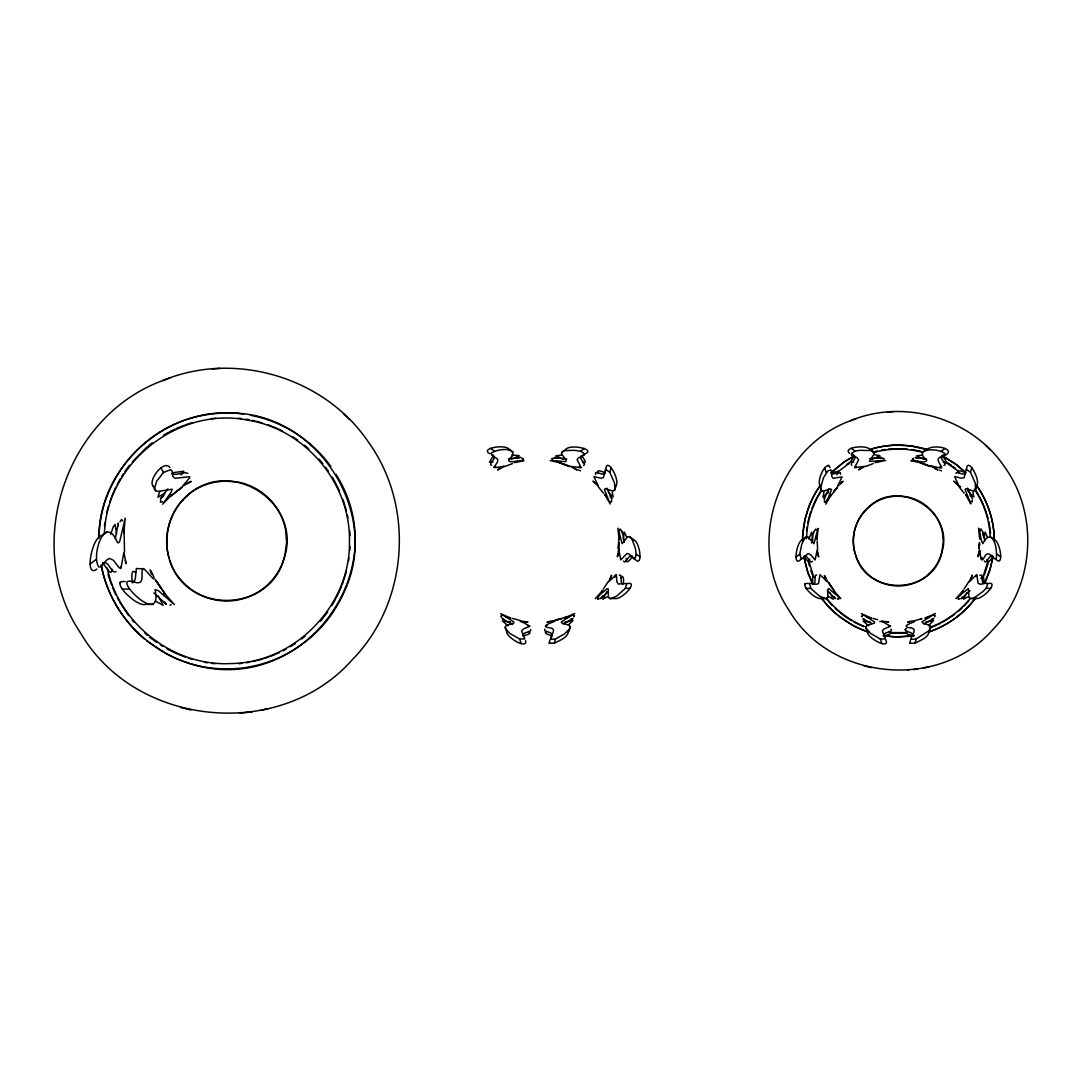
<?xml version="1.0" encoding="UTF-8"?>
<svg xmlns="http://www.w3.org/2000/svg" width="1082" height="1082" viewBox="0 0 1082 1082"><rect width="100%" height="100%" fill="white"/><g stroke="black" fill="none" stroke-linecap="round" stroke-linejoin="round"><path stroke-width="1.5" d="M982.889 531.654L984.836 540.73M124.051 531.073L124.525 551.55M619.445 531.884L619.039 539.269L617.903 528.178L622.123 543.624L627.722 536.834L629.67 536.658L631.969 538.931L635.364 548.425L636.216 554.079L635.567 557.176L633.782 558.961L629.345 554.2L627.168 553.429L620.743 559.84L618.836 549.602L618.174 551.468M98.962 537.997C98.354 464.354 171.186 402.49 243.666 414.163M605.798 469.642C606.475 454.656 622.191 483.194 614.955 486.318M802.533 541C802.533 521.402 808.7 501.872 819.98 485.845M966.497 469.642C967.308 454.886 981.915 482.153 976.234 486.102M806.55 538.701C806.969 521.565 812.284 504.577 821.793 490.308M623.421 582.346C623.827 580.412 623.624 573.825 620.838 577.693M818.019 529.301L818.087 528.354L813.934 543.746L808.146 536.902L806.428 536.767L804.683 538.173L801.64 544.571L799.76 554.227L801.519 559.042L808.092 553.578L810.661 554.741L815.111 560.003L817.208 549.751L818.614 556.892L817.356 552.239M984.106 582.346L983.511 576.408L980.792 578.6M809.742 559.083L808.836 562.451L803.845 556.405M984.079 537.781L985.093 532.033L987.514 537.416M118.317 525.798L118.344 523.12L115.274 538.62M813.705 533.074L813.718 531.397L811.446 543.015M349.743 550.63L350.027 546.464M623.273 539.147L624.26 532.046L626.83 537.416M618.431 549.047L618.755 537.808M979.115 549.047L979.481 542.501L979.156 548.358L979.494 544.232M123.862 532.79L125.214 518.156L119.818 541L118.682 542.772L117.424 542.609C105.238 512.205 90.618 556.121 98.935 567.117L101.005 566.63L106.55 560.151L109.377 558.42L113.461 560.287L119.02 567.658L120.927 568.55L123.889 552.334L126.134 563.695L125.228 560.774M104.413 533.291C106.82 462.974 178.408 406.183 247.467 420.114C305.016 428.878 350.784 483.221 349.445 541.473C350.69 605.23 294.98 662.725 231.237 663.55C173.999 666.701 118.709 624.152 107.253 567.969M145.962 604.081C138.604 608.963 107.97 579.438 125.201 581.575M822.563 597.791C817.181 602.999 795.743 580.655 809.214 583.698M111.919 569.037L111.243 572.148L109.647 572.175L102.641 562.91M619.499 530.802L620.189 528.949L621.393 530.816M980.197 530.802L980.887 528.949L982.091 530.816M96.866 569.037C83.787 579.289 92.241 535.495 101.694 536.212M801.464 558.664C792.119 570.119 796.338 539.472 803.263 539.62M552.172 636.175C553.862 631.104 543.002 632.754 544.746 629.142M912.856 636.175C914.06 631.198 905.296 632.835 905.025 629.453M104.427 526.068L104.832 522.836M806.604 530.613L806.996 527.394M817.884 530.423L816.964 539.404L816.585 534.089M348.539 560.814L348.945 557.852M830.651 495.286L831.409 494.555L825.728 504.171L831.571 489.524L830.489 488.969L822.496 491.323L821.008 489.794L820.751 487.225L823.578 477.554L828.082 470.724L831.057 469.953L831.855 476.405L833.154 478.312L842.121 476.905L838.604 483.925A34.543 2.137 -52.3 0 0 837.671 485.953L839.28 485.196M979.737 539.269C979.264 535.604 979.007 531.857 978.588 528.178C980.698 532.858 980.089 539.107 982.808 543.624C988.65 531.83 994.507 537.619 996.049 548.425C998.51 571.756 991.22 547.587 985.134 555.661C978.777 569.227 981.374 545.193 978.858 551.468M617.903 552.97L617.376 556.743L618.309 553.402M978.588 552.97L978.074 556.743L978.723 554.552M981.699 557.487L981.455 559.218L981.956 557.879M926.206 450.531C931.047 442.511 961.884 449.463 941.583 456.78C933.874 458.308 941.326 464.503 941.692 467.897C939.879 468.601 929.059 464.421 933.144 467.627M976.519 575.299L976.234 576.246M632.28 539.58C640.449 538.89 643.79 571.823 633.741 557.568M993.749 539.472C1000.228 540.188 1004.596 569.037 995.481 558.839M824.525 500.006L824.403 502.224L825.661 501.575M560.192 462.541L561.125 463.028L550.224 460.594L565.954 461.635L566.143 460.432L561.436 453.547L562.424 451.667L564.804 450.626L574.88 450.328L580.52 451.262L583.252 452.844L584.402 455.089L578.518 457.835L577.112 459.674L581.21 467.762L570.89 466.41L572.459 467.627M945.154 454.061C940.055 447.678 911.463 447.583 926.828 460.432C924.501 464.327 915.345 459.39 910.909 460.689C913.316 460.986 922.324 463.637 920.89 462.541M120.088 582.048L119.967 583.347M804.778 583.698L804.71 584.564M992.87 557.108L989.922 569.727L986.392 579.113A98.624 98.624 0 0 1 984.444 583.279M506.849 631.225C505.091 637 528.246 650.228 525.527 640.49M867.534 631.225C865.424 637.244 890.811 650.701 885.779 639.841M807.808 522.863L808.443 519.82M992.83 558.001L989.895 569.849L985.08 582.143M988.082 561.003L982.618 577.829M170.821 495.286L172.052 494.555L162.638 504.171L171.199 492.148L172.173 489.213L158.04 491.417L155.835 490.849L154.469 488.915L156.565 481.395L163.463 472.469L170.699 469.642L172.079 470.995L172.795 476.405L174.959 478.312L189.485 476.729L189.742 477.811L182.398 486.305L191.311 481.382L186.794 483.546M522.998 635.526C523.052 631.374 531.533 632.916 530.775 629.535M979.007 553.402L979.724 550.467M106.753 512.746L108.443 506.322M808.863 518.21L810.675 511.962M619.026 550.467L619.418 549.02M812.42 561.274C810.026 565.075 808.011 554.728 804.169 556.31M345.199 575.57L346.429 571.012M988.096 563.492L984.404 574.975M110.702 534.359L113.245 526.799L115.057 524.378L116.545 533.494M808.741 539.066L811.649 532.182L812.839 540.811M160.663 500.006L160.461 502.224L162.53 501.575M606.231 496.151L604.581 494.325L610.248 503.969L604.419 489.564L605.176 488.658L613.183 491.16L615.009 489.497L614.495 482.937L609.775 472.225L611.181 467.654M965.631 494.609L970.865 503.928L965.103 489.564L965.861 488.658L973.868 491.16L975.693 489.497L975.18 482.937L970.473 472.225L971.879 467.654M343.941 579.546L344.779 576.895M550.075 639.814L549.088 642.965L554.187 643.317L555.648 638.826L564.263 634.052L569.254 629.386L570.2 627.208L569.43 625.423L561.896 622.962L561.342 621.88L574.677 613.467L564.425 617.917L566.346 617.511M570.228 626.83L568.699 631.536L567.631 631.523M910.341 640.449L910.003 643.141L914.872 643.317L916.332 638.826L928.789 630.82L930.736 627.871L930.439 625.761L922.594 622.962L922.026 621.88L935.362 613.467L925.178 618.079M929.384 631.536L930.926 626.83L929.235 626.843M824.024 491.471L822.942 497.314L828.46 491.512M614.495 490.457L616.05 485.777M975.18 490.457L976.735 485.777M615.55 576.246L615.847 575.151L614.819 577.152M632.97 540.432L633.322 539.418L629.305 536.51M993.655 540.432L994.006 539.418L990.003 536.51M109.728 502.251L111.378 497.558M342.02 584.97L343.535 580.872M581.048 456.252C578.721 459.471 587.039 463.759 583.644 465.503M611.019 576.977L611.641 575.178L608.584 581.751L616.307 574.691L616.821 581.561L618.214 584.023L626.735 583.455L625.328 588.378L616.591 596.182L610.519 598.698L608.368 597.48L608.273 589.081L607.178 588.649L595.289 598.644L602.701 590.272L602.295 591.137M941.732 456.252C939.271 459.309 948.481 464.624 943.883 465.449M111.946 496.192L113.61 492.107M811.906 508.445L815.706 499.789M970.189 580.696L972.326 575.151L969.283 581.751L976.776 574.61L978.114 583.36L980.441 584.253L986.757 582.982L987.42 585.078L986.013 588.378L982.848 591.665L973.543 598.184L970.811 598.684L969.053 597.48L968.39 588.54L955.988 598.549L963.386 590.272L962.98 591.137M609.923 579.654L610.559 578.153M339.694 590.623L341.52 586.336M613.535 597.656C618.728 603.58 641.017 579.803 626.559 583.807M974.219 597.656C979.426 603.58 1001.716 579.803 987.244 583.807M116.031 571.607C111.284 574.407 109.458 560.814 103.142 562.775M840.538 474.308L840.389 472.658L831.747 474.011M114.165 490.741L115.99 486.968M828.853 488.875L824.078 499.113L824.768 498.247M336.353 597.616L339.085 592.043M605.393 472.334C604.094 477.635 593.72 468.709 595.709 474.579M975.815 576.503L976.532 575.151M119.98 521.849L121.617 519.455L122.604 520.929M814.746 530.599L815.774 529.098L816.396 530.018M597.805 597.9L597.602 599.306L599.32 598.698M958.49 597.9L958.287 599.306L960.005 598.698M159.811 491.471L157.837 497.247L164.789 493.189M117.208 484.452L120.197 479.055M816.274 498.613L820.589 491.201M565.643 449.76C568.794 443.377 599.401 449.463 583.063 454.697M331.917 605.528L335.663 599.022M830.11 467.627C826.121 459.025 815.179 482.951 820.886 486.521M606.867 591.556L602.755 599.225L607.151 596.939M632.118 556.229C631.049 559.516 625.315 565.67 626.235 558.393M992.803 556.229C991.964 558.312 986.865 565.751 986.96 559.556M966.997 592.503L963.44 599.225L967.835 596.939M607.976 581.927L603.418 588.906M968.661 581.927L964.116 588.906M550.684 638.935L551.563 637.541M121.752 476.445L123.362 473.943M601.47 592.409L602.011 591.583M827.838 493.365L828.623 492.175M962.709 591.583L959.734 595.993M598.4 596.966L599.049 595.993M836.832 474.863L838.509 471.225L831.828 472.712M910.76 639.814L911.369 638.935M820.44 485.412L817.911 488.983A98.516 98.516 0 0 0 808.836 506.971L805.076 519.292L802.736 535.32A99.422 99.422 0 0 0 802.587 539.918M830.773 495.894L837.644 486.995M124.971 471.441L129.502 465.206M975.829 597.562C964.535 613.196 948.305 625.085 930.155 631.536M324.113 616.726L327.697 611.979M975.504 597.913C963.846 613.805 947.129 625.869 928.41 632.01M826.743 500.29L827.635 499.127M828.447 498.058L830.083 495.989M167.832 488.875L160.406 498.856M492.499 457.118L489.483 462.285L492.973 462.109M132.342 461.784L147.179 446.825M497.815 469.845L498.653 469.209M854.388 455.671L850.182 462.285L853.671 462.109M962.304 597.305L961.303 598.657L969.986 590.583M573.906 616.862L574.528 615.617L573.217 615.604M934.591 616.862L935.227 615.617L933.901 615.604M320.245 621.447L323.22 617.917M602.782 595.939L600.618 598.657L607.895 591.908M968.836 600.862L964.076 606.055M182.831 473.199L183.818 471.225L172.755 472.712M182.872 499.979C168.373 515.208 162.949 538.309 169.238 558.393M865.492 510.258C854.631 521.673 850.56 538.985 855.267 554.038M169.915 467.627C164.275 459.255 148.721 479.015 152.684 485.629L153.455 486.143M840.376 484.141L843.027 481.382L840.308 483.546M161.069 498.247L164.018 495.38M831.003 472.861L843.541 462.352L854.442 455.806M958.868 610.978L962.047 608.043M181.046 474.863L182.128 473.889M832.585 471.36L844.176 461.96L853.806 456.266M522.66 459.458L523.35 458.579L521.605 458.065M883.358 459.458L884.048 458.579L880.626 457.916M837.982 471.806L849.005 463.502M965.685 473.132C963.196 476.459 957.259 470.224 955.866 473.402M175.555 492.08L181.681 487.522L171.024 495.894L182.398 486.995M186.672 496.259C229.073 455.306 303.352 502.63 284.052 558.407C269.797 613.413 185.888 614.725 169.806 560.233M301.662 639.029L305.124 636.23M619.229 575.245C623.394 573.582 618.945 583.13 622.989 584.118M979.913 575.245L981.523 575.097L982.821 583.59M148.464 445.798L152.305 442.714M90.049 564.033L96.136 559.462M795.946 557.095L799.76 554.227M561.666 452.411L565.683 449.49M580.52 451.262L584.348 448.489M922.364 452.411L926.368 449.49M941.218 451.262L945.032 448.489M568.591 624.747L572.905 620.649L565.034 622.096M929.289 624.747L933.59 620.649L925.719 622.096M954.54 614.481L942.192 622.407M100.748 536.145L107.118 531.573M802.668 539.58L806.672 536.713M495.286 466.68L494.393 467.397L495.772 466.734M855.97 466.68L855.078 467.397L856.457 466.734M820.819 485.426L819.94 486.034L821.468 490.755M132.978 582.562L135.223 579.397L136.359 568.51L144.217 568.902L151.331 576.706A51.936 3.219 55.7 0 0 153.793 578.992C155.605 578.505 148.099 565.602 150.533 571.458M499.37 468.763L500.425 468.073M813.353 584.037C817.113 582.806 812.92 574.447 816.68 575.029M846.936 464.232L849.654 462.501M290.341 646.671L295.4 643.533M501.832 467.235L502.792 466.64M863.477 466.64L858.499 469.845L864.843 466.328L854.577 467.695L858.635 459.823L857.269 457.74L851.412 455.062L852.116 452.966L855.186 451.113L859.676 450.328L871.051 450.531L873.553 451.721L874.256 453.737L869.549 461.351L885.522 460.472L874.986 462.636M906.473 628.534L905.445 629.142M142.946 568.415C140.268 572.621 145.231 583.536 136.819 582.792C133.519 581.656 124.051 578.518 127.568 585.633C133.316 596.737 161.11 619.31 155.118 589.663L158.229 590.556L174.297 604.527L164.153 592.868M942.476 455.454L943.761 454.697M509.5 450.545C508.892 443.228 478.988 447.934 489.646 453.683M870.158 449.923C868.197 444.229 841.674 447.137 849.613 453.412M163.558 435.113L168.522 432.354M283.254 650.674L286.162 649.065M563.154 624.003L573.027 618.525L570.498 619.418M923.852 624.003L933.725 618.525L931.724 619.202M514.302 462.636L522.755 461M546.626 631.361C542.055 633.497 550.657 635.242 552.334 635.58M907.311 631.361C902.753 633.497 911.355 635.242 913.032 635.58M937.878 624.612L940.731 623.205M169.752 431.664L175.149 429.054M523.85 460.77C524.784 458.47 499.735 466.842 512.422 455.982C515.843 446.271 495.57 449.273 491.012 453.344C493.081 459.823 503.414 455.887 493.717 467.262C497.869 468.858 512.625 462.325 497.801 469.872M276.41 653.893L279.44 652.541M936.742 625.112L931.656 627.249M554.187 643.317C559.34 640.49 567.577 637.92 568.577 631.306M914.872 643.317C919.741 640.476 929.736 637.528 928.911 630.59M162.827 380.553C65.109 416.056 22.086 546.64 80.595 633.038C135.277 727.104 280.563 741.319 352.394 659.601C408.144 602.809 415.109 506.849 368.637 442.416C325.127 377.402 234.956 350.379 162.827 380.553L170.199 377.807M511.299 459.404L512.976 458.687M850.466 420.736C777.228 447.353 744.984 545.233 788.832 609.977C829.826 680.497 938.716 691.155 992.559 629.9C1034.351 587.323 1039.572 515.397 1004.732 467.113C972.109 418.409 904.538 398.095 850.466 420.736L855.997 418.68M871.984 459.404L873.674 458.687M504.739 466.545L512.516 463.569M865.438 466.545L873.215 463.569M931.44 626.776C946.561 620.987 960.032 611.087 970.162 598.468L975.058 598.535M176.488 428.391L183.642 425.497M270.676 656.247L274.896 654.583M513.977 458.281L519.144 455.617L511.691 454.967M874.675 458.281L879.828 455.617L874.932 454.873M515.248 462.23L517.48 461.392M875.933 462.23L878.178 461.392M879.544 460.891L880.924 460.418M264.522 658.411L269.269 656.801M920.322 619.229L921.959 618.674L915.629 620.351M565.724 617.2L554.944 620.351M185.076 424.915L192.136 422.683M567.523 617.2L568.889 616.808M928.207 617.2L929.573 616.808M870.645 449.3L875.487 447.962A92.443 92.443 0 0 1 898.128 445.162L910.598 445.933L927.531 449.747M256.677 660.656L262.94 658.938M927.031 617.511L925.124 617.917M871.916 448.827C889.864 443.715 909.272 443.877 927.085 449.49M873.499 451.978L877.488 450.964M522.985 635.851C524.797 635.513 533.507 633.511 528.449 631.496M883.669 635.851C885.495 635.513 894.205 633.511 889.134 631.496M913.533 458.308L912.302 458.944L913.911 459.972M517.182 458.268L520.523 457.334L508.77 458.754M873.012 452.655C889.215 448.043 906.675 447.867 922.905 452.438M877.867 458.268L881.221 457.334L869.455 458.754M252.715 661.589L255.366 660.967M260.965 710.347L268.093 708.724M924.028 667.932L929.37 666.715M827.96 465.449L828.798 465.246M246.601 662.739L249.658 662.17M913.871 635.54L911.058 636.04A99.301 99.301 0 0 1 890.865 636.554L884.576 635.837M555.648 638.826C542.163 641.897 561.031 629.007 549.67 627.844C536.307 626.018 559.637 621.176 552.564 620.852M916.332 638.826C902.848 641.897 921.715 629.007 910.354 627.844C896.992 626.018 920.336 621.176 913.249 620.852M546.992 625.518L546.586 625.788M914.398 635.499L896.085 636.892L883.237 635.689M881.303 450.166L885.495 449.49M551.049 621.054L547.965 621.771M911.734 621.054L908.19 621.771M913.749 669.569L917.617 669.055M239 663.753L242.043 663.347M252.404 711.834L239.474 713.295M907.92 670.137L908.718 670.069M554.741 458.078L551.671 458.741L552.659 459.728M501.764 615.766L500.695 616.077L501.805 617.511M211.409 418.626L215.994 418.22M888.268 449.152L907.054 448.949M550.765 621.582L554.795 621.311M911.45 621.582L914.466 621.366M906.175 633.105L890.675 633.119M212.153 368.881L220.011 368.407M887.443 411.985L893.326 411.633M906.554 632.578L890.472 632.578M491.715 465.328C487.36 464.232 496.584 459.12 493.879 455.941M625.328 588.378L630.103 588.31M986.013 588.378L990.801 588.31M806.117 588.378L810.837 588.378L819.385 596.047L825.715 598.698L827.852 597.359L827.865 589.433L828.717 588.554L840.836 598.644L833.722 590.542M122.104 589.095L129.204 589.095M826.77 598.549L821.806 598.549L821.495 597.521M145.691 604.378L153.144 604.378M922.459 455.049L916.562 455.833L923.785 459.282M561.774 455.049L555.878 455.833L563.1 459.282M609.45 598.495L614.373 598.535M879.72 621.514L882.763 621.636M520.199 621.528L522.079 621.636M992.329 556.121C988.664 554.714 986.459 565.115 984.241 561.003M524.824 621.866L527.989 621.961L520.794 621.095L529.896 626.248L523.512 628.872L521.605 630.955L524.77 638.88L519.658 639.07L509.541 633.173L505.28 628.169L505.767 625.748L513.72 623.07L513.801 621.893L500.628 613.67L510.866 618.133L509.406 617.876M886.78 621.934L888.674 621.961L881.478 621.095L890.581 626.248L884.197 628.872L882.303 630.955L885.468 638.88L880.356 639.07L870.239 633.173L865.965 628.169L866.466 625.748L874.418 623.07L874.499 621.893L861.394 613.643L871.565 618.133L869.157 617.619M851.791 465.368C849.208 463.069 856.971 459.336 854.577 455.941M211.883 663.388L214.939 663.726M566.765 458.971L554.525 457.47L557.095 458.241M238.31 418.193L241.394 418.572M926.422 458.849L915.21 457.47L917.779 458.241M888.498 625.694L890.013 625.964M527.813 625.694L529.314 625.964M911.666 449.503L920.714 451.275M246.02 419.194L249.103 419.708M204.417 662.238L207.352 662.766M862.787 615.834L861.394 616.077L861.799 616.808M250.375 415.272C282.497 421.168 311.887 439.995 330.889 466.531M252.079 420.343L255.054 420.979M170.036 605.379L171.091 604.527M943.342 462.42C949.198 464.421 943.707 457.28 941.989 455.833M582.643 462.42C588.513 464.421 583.022 457.28 581.291 455.833M870.564 622.245L863.057 620.946L868.711 625.842M509.865 622.245L502.373 620.946L508.013 625.842M520.442 620.568L512.395 618.39M863.747 665.768L871.429 667.648M180.545 707.466L190.797 709.968M256.542 421.304L262.101 422.886M866.384 616.835L867.791 617.24M505.7 616.835L507.106 617.24M873.093 618.39L877.718 619.743M188.322 658.14L192.569 659.465M924.812 464.259L930.29 466.383L920.349 462.839L930.926 466.626M564.128 464.259L569.592 466.383L559.651 462.839L570.228 466.626M868.792 632.064C849.87 626.072 833.059 613.819 821.306 597.859M917.563 461.297L920.038 462.217M556.865 461.297L559.34 462.217M268.065 424.834L277.141 428.431M185.347 657.126L176.758 653.717M509.541 621.514L510.623 621.934M851.507 454.102L852.535 454.508M605.19 472.875C603.526 472.077 595.303 468.574 598.224 473.186M503.847 619.269L502.251 618.742L512.611 624.49M837.373 598.955L838.753 599.171L838.361 597.913M864.099 619.093L862.949 618.742L871.619 623.584M860.92 625.491L863.855 626.749M910.003 643.141L910.801 643.479M549.318 643.141L550.116 643.479M632.632 556.567C628.399 553.105 625.978 565.304 623.557 561.003M864.072 626.275C849.451 620.338 836.413 610.654 826.567 598.319M859.744 624.936L853.833 621.947M171.74 651.337L175.5 653.122M278.574 429.054L282.145 430.798M171.592 473.51C176.501 476.472 183.467 470.927 187.754 473.389M942.463 455.968L956.299 464.584L965.847 472.875C964.184 472.05 956.001 468.587 958.909 473.186M934.496 468.344L937.932 470.007L935.037 468.087M573.798 468.344L577.233 470.007L572.378 466.869M939.744 466.788L940.88 467.14M579.059 466.788L580.574 467.451M166.669 648.645L170.483 650.742M943.558 456.401L956.177 464.448L964.86 471.847M610.559 501.588L611.601 501.967L611.546 500.155M852.914 454.683L853.941 455.319M492.229 454.683L493.257 455.319M851.439 620.635L843.933 615.685M160.352 644.872L162.868 646.454M945.046 461.771L957.786 470.819M932.454 466.491L931.21 465.679M890.959 629.21C893.935 632.848 881.965 631.347 883.832 636.392M946.736 462.19L951.497 465.301M292.532 436.682L297.618 440.009M154.104 640.639L156.606 642.356M851.277 448.367L855.186 451.113M490.592 448.367L494.501 451.113M996.914 554.079L1000.728 556.851M636.216 554.079L640.044 556.851M828.23 596.344L833.37 599.279L830.814 594.032M155.348 601.065L163.206 605.325L158.134 595.83M959.72 486.088L960.667 486.792M870.023 449.341L873.986 452.262M509.324 449.341L513.301 452.262M838.455 615.861L853.184 625.545A93.323 93.323 0 0 0 867.331 631.712L865.816 627.087M146.787 640.869L166.452 653.798A124.498 124.498 0 0 0 185.32 662.022C296.698 702.448 398.758 573.622 336.029 474.389M952.809 466.288L955.406 468.249M188.931 587.648C202.767 598.941 221.756 603.486 239.203 599.658A59.983 59.983 0 0 0 247.305 597.318C263.197 591.556 276.316 578.748 282.456 562.978A59.983 59.983 0 0 0 284.985 554.944L286.635 542.244L285.567 529.828A59.983 59.983 0 0 0 282.456 519.035C275.991 502.386 261.709 489.064 244.64 483.789A59.983 59.983 0 0 0 236.444 481.828L223.947 481.071L214.939 482.166A64.785 64.785 0 0 0 204.904 485.088C166.33 498.383 153.739 553.173 182.763 581.9A59.983 59.983 0 0 0 188.931 587.648M842.892 614.874L835.318 608.557M149.654 637.203L152.995 639.773M958.26 484.912L953.675 481.165L958.99 486.102L954.662 476.567L961.357 478.217L964.116 477.649L966.212 469.372L970.473 472.225M597.575 484.912L592.99 481.165L598.292 486.102L593.964 476.567L600.659 478.217L603.431 477.649L605.528 469.372L609.775 472.225M304.569 445.243L308.83 448.962M144.974 633.213L147.355 635.31M836.508 614.278L827.892 606.001L820.859 597.372M144.19 638.759C122.05 619.932 106.496 593.518 101.126 564.912M990.219 449.693L985.918 445.554M827.257 590.948L835.52 598.644L833.897 596.52M153.887 592.95L166.29 604.297M343.535 413.676L349.27 419.18M815.152 577.49C811.716 573.812 812.717 582.535 812.907 584.239M135.669 572.73C130.503 567.198 132.018 580.304 132.302 582.86M832.166 605.433L826.81 599.469M971.014 501.345L972.285 501.967L972.245 500.155M825.566 580.141L819.98 574.637L818.547 583.59L816.328 584.239L809.498 583.347L810.837 588.378M972.326 498.667L967.606 488.158M967.781 490.768L968.498 491.593M132.22 620.121L134.154 622.339M968.972 492.148L973.814 497.044L972.989 492.161M608.287 492.148L613.115 497.044L612.304 492.161M958.963 486.738L964.197 493.216M598.265 486.738L603.499 493.216M164.41 601.984L166.073 603.986M965.969 494.988L967.795 497.26M318.987 459.066L322.855 463.651M128.704 615.672L119.629 601.957M831.747 587.499L828.569 582.576L834.533 591.286L828.203 582.008M160.623 587.769L155.849 580.371L164.816 593.45L155.294 579.506M325.628 467.275L328.319 471.022M834.411 591.976L833.586 590.637M163.896 593.342L164.64 594.491M976.437 485.182C987.704 501.061 994.155 520.374 994.29 539.864M976.194 484.925C987.568 500.925 994.182 520.388 994.209 540.067M974.26 489.023C983.876 503.171 989.624 520.009 990.219 537.132M969.959 494.853L970.676 496.002M976.059 490.863L978.642 495.015M332.282 477.189L333.811 479.651M609.991 496.002L611.912 498.897L606.921 488.158M829.651 592.138L830.097 592.855M120.602 567.414L120.602 566.562M161.042 467.979L163.463 472.469M153.062 486.034L155.592 490.755M979.372 496.408L983.173 504.117M334.473 480.895L339.45 490.863M117.343 597.724L118.871 600.672M826.323 578.518L824.687 575.8M812.812 584.199L808.132 573.338L804.224 558.921M115.815 594.789L112.744 587.851M826.986 579.898L827.216 581.67A34.543 2.137 55.7 0 1 825.552 580.114M812.393 583.279L807.551 571.485L803.953 556.932M813.421 577.274L810.837 570.539M825.728 578.41L825.039 576.652M150.912 572.446L151.575 574.096M983.7 505.28L984.877 508.337M855.713 555.418C867.074 596.588 932.643 594.843 941.638 552.983C955.514 512.029 898.899 476.905 868.346 507.472A55.223 54.979 -43.8 0 0 865.519 510.271M813.069 575.097L808.822 561.22M109.945 580.412L111.568 584.848M880.356 639.07L881.898 643.587M519.658 639.07L521.199 643.587M985.472 509.865L986.392 512.625M342.926 499.465L344.779 504.996M824.755 467.979L826.215 472.469M505.132 627.087L506.619 631.78M108.038 574.244L109.471 578.87M986.865 514.004L988.109 518.562M345.199 506.511L346.443 511.069M808.619 562.775L809.404 565.927M988.826 521.646L989.584 525.663M347.403 515.181L347.944 518.035M101.438 565.778C111.324 620.716 161.015 664.889 216.711 668.487A132.477 132.477 0 0 0 243.653 667.783C278.317 663.198 310.642 643.817 330.889 615.293A131.571 131.571 0 0 0 344.157 591.854C382.555 512.002 315.078 409.212 226.409 413.148A123.321 123.321 0 0 0 196.194 416.868C142.932 429.175 101.708 478.866 99.138 533.426A132.64 132.64 0 0 0 98.976 537.795M624.436 542.366L622.285 531.276L622.312 533.385M989.827 527.002L990.571 533.372M817.6 549.264L817.181 540.946M983.173 535.752L982.997 533.385M349.729 530.829L349.986 535.806M182.899 500.019A73.711 73.373 -43.8 0 1 186.713 496.3M580.452 470.846A122.834 3.976 21.5 0 1 578.437 469.886M546.937 622.218A88.386 3.462 -14.6 0 1 548.872 621.88M617.836 555.526A52.977 2.827 -86.5 0 1 618.092 553.795M978.52 555.526A52.977 2.827 -86.5 0 1 978.791 553.795M907.649 622.204A88.386 3.476 -14.6 0 1 909.57 621.88M941.489 470.968A122.834 3.963 21.5 0 1 939.46 470.007M842.499 481.436A72.886 3.205 -50.5 0 1 841.187 482.775M824.308 575.529A72.9 3.192 57.5 0 1 825.174 577.193M853.455 537.673C852.521 550.021 856.93 562.64 865.411 571.661A44.957 44.957 0 0 0 870.036 575.962C880.41 584.429 894.652 587.837 907.717 584.97A44.957 44.957 0 0 0 913.79 583.212C925.705 578.897 935.538 569.294 940.136 557.473A44.957 44.957 0 0 0 942.03 551.455L943.274 541.933L942.476 532.628A44.957 44.957 0 0 0 940.136 524.527C935.294 512.057 924.583 502.062 911.801 498.112A44.957 44.957 0 0 0 905.648 496.652L896.288 496.07L889.539 496.895A48.555 48.555 0 0 0 882.006 499.086C866.127 505.105 854.577 520.74 853.455 537.673M618.796 542.501L618.471 548.358L618.796 542.501M834.52 490.673L833.519 492.08L837.211 487.522L834.52 490.673M561.274 618.674L555.607 620.175L561.274 618.674"/></g></svg>
